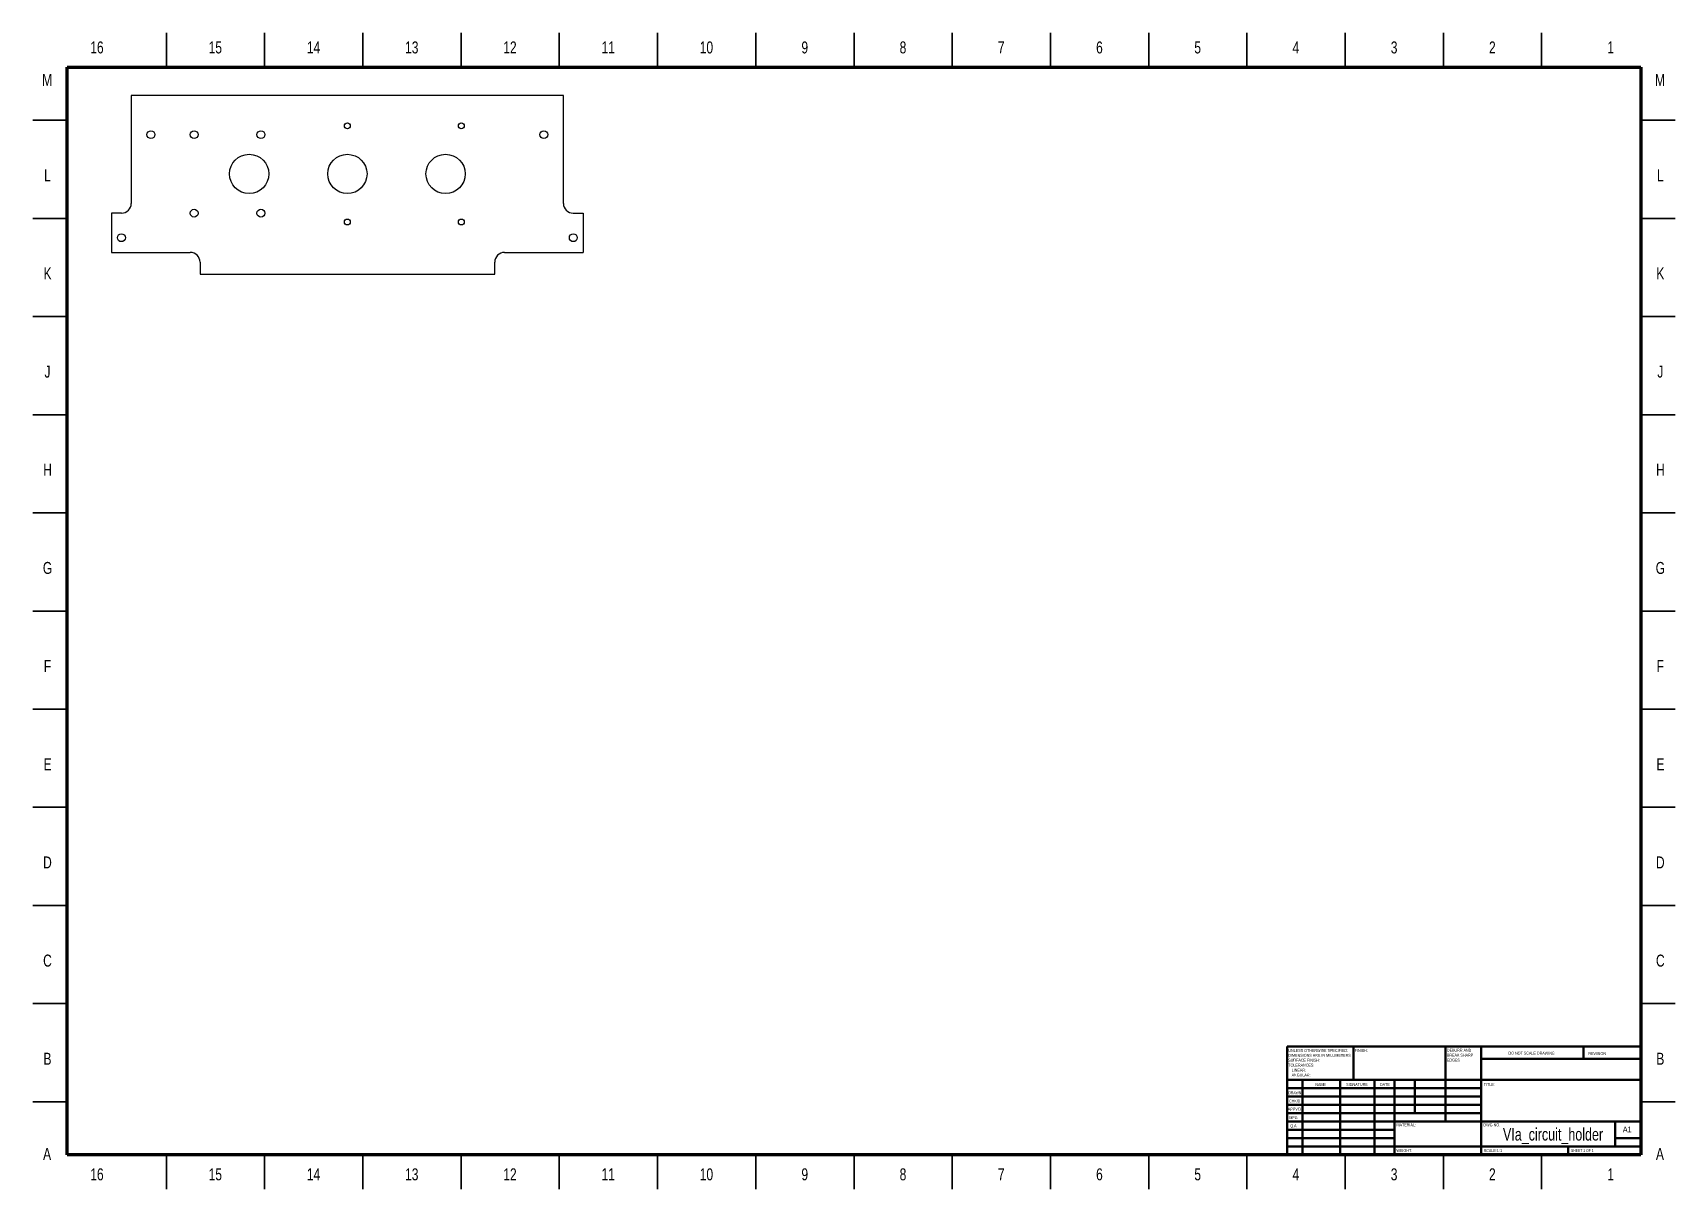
# Model space of a CAD drawing. Header units: millimetres. Extents: x 2 to 838, y 2 to 592.
import ezdxf

# ---------------------------------------------------------------- set-up
doc = ezdxf.new("R2010")
doc.units = ezdxf.units.MM
doc.styles.add('SLDTEXTSTYLE0', font='TXT', dxfattribs={"width": 0.75})
doc.styles.add('SLDTEXTSTYLE1', font='TXT', dxfattribs={"width": 0.686449})
doc.styles.add('SLDTEXTSTYLE2', font='TXT', dxfattribs={"width": 0.6875})

# ---------------------------------------------------------------- blocks, each defined once
blk = doc.blocks.new('SW_NOTE_0')
at = {"color": 0, "linetype": 'Continuous', "lineweight": 0, "char_height": 1.5, "attachment_point": 1, "style": 'SLDTEXTSTYLE0'}
for s, insert in [('UNLESS OTHERWISE SPECIFIED:', (0, 1.93)), ('TOLERANCES:', (0, -5.57)), ('SURFACE FINISH:', (0, -3.07)), ('DIMENSIONS ARE IN MILLIMETERS', (0, -0.57)), ('LINEAR:', (1.69, -8.07)), ('ANGULAR:', (1.69, -10.57))]:
    blk.add_mtext(s, dxfattribs=dict(at, insert=insert))
blk = doc.blocks.new('SW_NOTE_1')
at = {"color": 0, "linetype": 'Continuous', "lineweight": 0, "char_height": 1.5, "attachment_point": 1, "style": 'SLDTEXTSTYLE0'}
for s, insert in [('DEBURR AND', (0, 1.93)), ('BREAK SHARP', (0, -0.57)), ('EDGES', (0, -3.07))]:
    blk.add_mtext(s, dxfattribs=dict(at, insert=insert))

msp = doc.modelspace()

# ---------------------------------------------------------------- linework, layer by layer
at = {"color": 7, "linetype": 'Continuous', "lineweight": 35}
for p, q in [((70.5, 574), (70.5, 591.5)), ((120.5, 574), (120.5, 591.5)), ((170.5, 574), (170.5, 591.5)), ((220.5, 574), (220.5, 591.5)), ((270.5, 574), (270.5, 591.5)), ((320.5, 574), (320.5, 591.5)), ((370.5, 574), (370.5, 591.5)), ((420.5, 591.5), (420.5, 574)), ((420.5, 574), (420.5, 591.5)), ((470.5, 574), (470.5, 591.5)), ((520.5, 574), (520.5, 591.5)), ((570.5, 574), (570.5, 591.5)), ((620.5, 574), (620.5, 591.5)), ((670.5, 574), (670.5, 591.5)), ((720.5, 574), (720.5, 591.5)), ((770.5, 574), (770.5, 591.5)), ((20, 547), (2.5, 547)), ((821, 547), (838.5, 547)), ((20, 497), (2.5, 497)), ((821, 497), (838.5, 497)), ((20, 447), (2.5, 447)), ((821, 447), (838.5, 447)), ((20, 397), (2.5, 397)), ((821, 397), (838.5, 397)), ((20, 347), (2.5, 347)), ((821, 347), (838.5, 347)), ((2.5, 297), (20, 297)), ((20, 297), (2.5, 297)), ((838.5, 297), (821, 297)), ((821, 297), (838.5, 297)), ((20, 247), (2.5, 247)), ((821, 247), (838.5, 247)), ((20, 197), (2.5, 197)), ((821, 197), (838.5, 197)), ((20, 147), (2.5, 147)), ((821, 147), (838.5, 147)), ((20, 97), (2.5, 97)), ((821, 97), (838.5, 97)), ((20, 47), (2.5, 47)), ((821, 47), (838.5, 47)), ((70.5, 20), (70.5, 2.5)), ((120.5, 20), (120.5, 2.5)), ((170.5, 20), (170.5, 2.5)), ((220.5, 20), (220.5, 2.5)), ((270.5, 20), (270.5, 2.5)), ((320.5, 20), (320.5, 2.5)), ((370.5, 20), (370.5, 2.5)), ((420.5, 2.5), (420.5, 20)), ((420.5, 20), (420.5, 2.5)), ((470.5, 20), (470.5, 2.5)), ((520.5, 20), (520.5, 2.5)), ((570.5, 20), (570.5, 2.5)), ((620.5, 20), (620.5, 2.5)), ((670.5, 20), (670.5, 2.5)), ((720.5, 20), (720.5, 2.5)), ((770.5, 20), (770.5, 2.5))]:
    msp.add_line(p, q, dxfattribs=at)
at = {"color": 7, "linetype": 'Continuous', "lineweight": 70}
for p, q in [((20, 20), (20, 574)), ((20, 574), (821, 574)), ((821, 574), (821, 20)), ((821, 20), (20, 20))]:
    msp.add_line(p, q, dxfattribs=at)
at = {"color": 7, "linetype": 'Continuous', "lineweight": 25}
for p, q in [((272.6, 559.63), (52.6, 559.63)), ((52.6, 559.63), (52.6, 504.63)), ((272.6, 504.63), (272.6, 559.63)), ((42.6, 499.63), (42.6, 479.63)), ((47.6, 499.63), (42.6, 499.63)), ((277.6, 499.63), (282.6, 499.63)), ((282.6, 499.63), (282.6, 479.63)), ((42.6, 479.63), (82.6, 479.63)), ((242.6, 479.63), (282.6, 479.63)), ((87.6, 474.63), (87.6, 468.63)), ((87.6, 468.63), (237.6, 468.63)), ((237.6, 468.63), (237.6, 474.63))]:
    msp.add_line(p, q, dxfattribs=at)
at = {"color": 7, "linetype": 'Continuous', "lineweight": 50}
for p, q in [((641, 75.25), (821, 75.25)), ((641, 75.25), (641, 20)), ((674.8, 58.25), (674.8, 75.25)), ((721.6, 75.25), (721.6, 37)), ((739.8, 75.25), (739.8, 20)), ((791.8, 68.88), (791.8, 75.25)), ((821, 68.88), (739.8, 68.88)), ((821, 58.25), (641, 58.25)), ((739.8, 54), (641, 54)), ((648.8, 58.25), (648.8, 20)), ((667.99, 58.25), (667.99, 20)), ((685.4, 58.25), (685.4, 20)), ((695.6, 20), (695.6, 58.25)), ((706, 41.25), (706, 58.25)), ((739.8, 49.75), (641, 49.75)), ((739.8, 45.5), (641, 45.5)), ((739.8, 41.25), (641, 41.25)), ((695.6, 37), (641, 37)), ((695.6, 37), (821, 37)), ((808, 24.25), (808, 37)), ((695.6, 32.75), (641, 32.75)), ((695.6, 28.5), (641, 28.5)), ((821, 28.5), (808, 28.5)), ((641, 24.25), (821, 24.25)), ((784, 20), (784, 24.25))]:
    msp.add_line(p, q, dxfattribs=at)
at = {"color": 7, "linetype": 'Continuous', "lineweight": 25}
for centre, radius in [((162.6, 544.13), 1.5), ((220.6, 544.13), 1.5), ((62.6, 539.63), 2), ((84.6, 539.63), 2), ((118.6, 539.63), 2), ((262.6, 539.63), 2), ((112.6, 519.63), 10), ((162.6, 519.63), 10), ((212.6, 519.63), 10), ((84.6, 499.63), 2), ((118.6, 499.63), 2), ((162.6, 495.13), 1.5), ((220.6, 495.13), 1.5), ((47.6, 487.13), 2), ((277.6, 487.13), 2)]:
    msp.add_circle(centre, radius, dxfattribs=at)
for centre, start, end in [((47.6, 504.63), 270, 0), ((277.6, 504.63), 180, 270), ((82.6, 474.63), 0, 90), ((242.6, 474.63), 90, 180)]:
    msp.add_arc(centre, 5, start, end, dxfattribs=at)

# ---------------------------------------------------------------- block references
at = {"color": 7, "linetype": 'Continuous', "lineweight": 0}
for name, p in [('SW_NOTE_0', (641.59, 71.99)), ('SW_NOTE_1', (722.31, 72.07))]:
    msp.add_blockref(name, p, dxfattribs=at)

# ---------------------------------------------------------------- texts
for s, insert, char_height, attachment_point, style in [('16', (35.13, 587.11), 6.096, 2, 'SLDTEXTSTYLE0'), ('15', (95.38, 587.11), 6.096, 2, 'SLDTEXTSTYLE0'), ('14', (145.38, 587.11), 6.096, 2, 'SLDTEXTSTYLE0'), ('13', (195.38, 587.11), 6.096, 2, 'SLDTEXTSTYLE0'), ('12', (245.38, 587.11), 6.096, 2, 'SLDTEXTSTYLE0'), ('11', (295.38, 587.11), 6.096, 2, 'SLDTEXTSTYLE0'), ('10', (345.38, 587.11), 6.096, 2, 'SLDTEXTSTYLE0'), ('9', (395.44, 587.11), 6.1, 2, 'SLDTEXTSTYLE0'), ('8', (445.44, 587.11), 6.1, 2, 'SLDTEXTSTYLE0'), ('7', (495.44, 587.11), 6.1, 2, 'SLDTEXTSTYLE0'), ('6', (545.44, 587.11), 6.1, 2, 'SLDTEXTSTYLE0'), ('5', (595.44, 587.11), 6.1, 2, 'SLDTEXTSTYLE0'), ('4', (645.44, 587.11), 6.1, 2, 'SLDTEXTSTYLE0'), ('3', (695.44, 587.11), 6.1, 2, 'SLDTEXTSTYLE0'), ('2', (745.44, 587.11), 6.1, 2, 'SLDTEXTSTYLE0'), ('1', (805.69, 587.11), 6.1, 2, 'SLDTEXTSTYLE0'), ('M', (9.79, 570.48), 6.1, 2, 'SLDTEXTSTYLE0'), ('M', (830.79, 570.48), 6.1, 2, 'SLDTEXTSTYLE0'), ('L', (9.93, 521.98), 6.1, 2, 'SLDTEXTSTYLE0'), ('L', (830.93, 521.98), 6.1, 2, 'SLDTEXTSTYLE0'), ('K', (9.98, 471.98), 6.1, 2, 'SLDTEXTSTYLE0'), ('K', (830.98, 471.98), 6.1, 2, 'SLDTEXTSTYLE0'), ('J', (9.94, 421.98), 6.1, 2, 'SLDTEXTSTYLE0'), ('J', (830.94, 421.98), 6.1, 2, 'SLDTEXTSTYLE0'), ('H', (9.99, 371.98), 6.1, 2, 'SLDTEXTSTYLE0'), ('H', (830.99, 371.98), 6.1, 2, 'SLDTEXTSTYLE0'), ('G', (9.98, 321.98), 6.1, 2, 'SLDTEXTSTYLE0'), ('G', (830.98, 321.98), 6.1, 2, 'SLDTEXTSTYLE0'), ('F', (9.94, 271.98), 6.1, 2, 'SLDTEXTSTYLE0'), ('F', (830.94, 271.98), 6.1, 2, 'SLDTEXTSTYLE0'), ('E', (10.01, 221.98), 6.1, 2, 'SLDTEXTSTYLE0'), ('E', (831.01, 221.98), 6.1, 2, 'SLDTEXTSTYLE0'), ('D', (9.93, 171.98), 6.1, 2, 'SLDTEXTSTYLE0'), ('D', (830.93, 171.98), 6.1, 2, 'SLDTEXTSTYLE0'), ('C', (9.94, 121.98), 6.1, 2, 'SLDTEXTSTYLE0'), ('C', (830.94, 121.98), 6.1, 2, 'SLDTEXTSTYLE0'), ('B', (9.95, 71.98), 6.1, 2, 'SLDTEXTSTYLE0'), ('FINISH:', (675.37, 73.92), 1.5, 1, 'SLDTEXTSTYLE0'), ('DO NOT SCALE DRAWING', (753.61, 72.53), 1.5, 1, 'SLDTEXTSTYLE0'), ('REVISION', (794.33, 72.33), 1.5, 1, 'SLDTEXTSTYLE0'), ('B', (830.95, 71.98), 6.1, 2, 'SLDTEXTSTYLE0'), ('DRAWN', (641.64, 52.38), 1.5, 1, 'SLDTEXTSTYLE1'), ('NAME', (655.32, 56.5), 1.5, 1, 'SLDTEXTSTYLE0'), ('SIGNATURE', (671.03, 56.56), 1.5, 1, 'SLDTEXTSTYLE0'), ('DATE', (688.21, 56.58), 1.5, 1, 'SLDTEXTSTYLE0'), ('TITLE:', (741.09, 56.58), 1.5, 1, 'SLDTEXTSTYLE0'), ("APPV'D", (641.4, 44.07), 1.5, 1, 'SLDTEXTSTYLE0'), ("CHK'D", (641.94, 48.16), 1.5, 1, 'SLDTEXTSTYLE0'), ('MFG', (642.12, 39.72), 1.5, 1, 'SLDTEXTSTYLE0'), ('Q.A', (642.51, 35.5), 1.5, 1, 'SLDTEXTSTYLE0'), ('MATERIAL:', (696.65, 35.99), 1.5, 1, 'SLDTEXTSTYLE0'), ('DWG NO.', (740.95, 35.99), 1.5, 1, 'SLDTEXTSTYLE0'), ('VIa_circuit_holder', (776.34, 33.61), 6.35, 2, 'SLDTEXTSTYLE0'), ('A1', (811.87, 34.41), 2.91, 1, 'SLDTEXTSTYLE0'), ('A', (9.76, 23.48), 6.1, 2, 'SLDTEXTSTYLE0'), ('WEIGHT:', (696.62, 22.95), 1.499, 1, 'SLDTEXTSTYLE0'), ('SCALE:1:1', (741.07, 22.9), 1.5, 1, 'SLDTEXTSTYLE0'), ('SHEET 1 OF 1', (785.48, 22.9), 1.5, 1, 'SLDTEXTSTYLE2'), ('A', (830.76, 23.48), 6.1, 2, 'SLDTEXTSTYLE0'), ('16', (35.13, 13.11), 6.096, 2, 'SLDTEXTSTYLE0'), ('15', (95.38, 13.11), 6.096, 2, 'SLDTEXTSTYLE0'), ('14', (145.38, 13.11), 6.096, 2, 'SLDTEXTSTYLE0'), ('13', (195.38, 13.11), 6.096, 2, 'SLDTEXTSTYLE0'), ('12', (245.38, 13.11), 6.096, 2, 'SLDTEXTSTYLE0'), ('11', (295.38, 13.11), 6.096, 2, 'SLDTEXTSTYLE0'), ('10', (345.38, 13.11), 6.096, 2, 'SLDTEXTSTYLE0'), ('9', (395.44, 13.11), 6.1, 2, 'SLDTEXTSTYLE0'), ('8', (445.44, 13.11), 6.1, 2, 'SLDTEXTSTYLE0'), ('7', (495.44, 13.11), 6.1, 2, 'SLDTEXTSTYLE0'), ('6', (545.44, 13.11), 6.1, 2, 'SLDTEXTSTYLE0'), ('5', (595.44, 13.11), 6.1, 2, 'SLDTEXTSTYLE0'), ('4', (645.44, 13.11), 6.1, 2, 'SLDTEXTSTYLE0'), ('3', (695.44, 13.11), 6.1, 2, 'SLDTEXTSTYLE0'), ('2', (745.44, 13.11), 6.1, 2, 'SLDTEXTSTYLE0'), ('1', (805.69, 13.11), 6.1, 2, 'SLDTEXTSTYLE0')]:
    msp.add_mtext(s, dxfattribs=dict(at, insert=insert, char_height=char_height, attachment_point=attachment_point, style=style))

doc.saveas('drawing.dxf')
